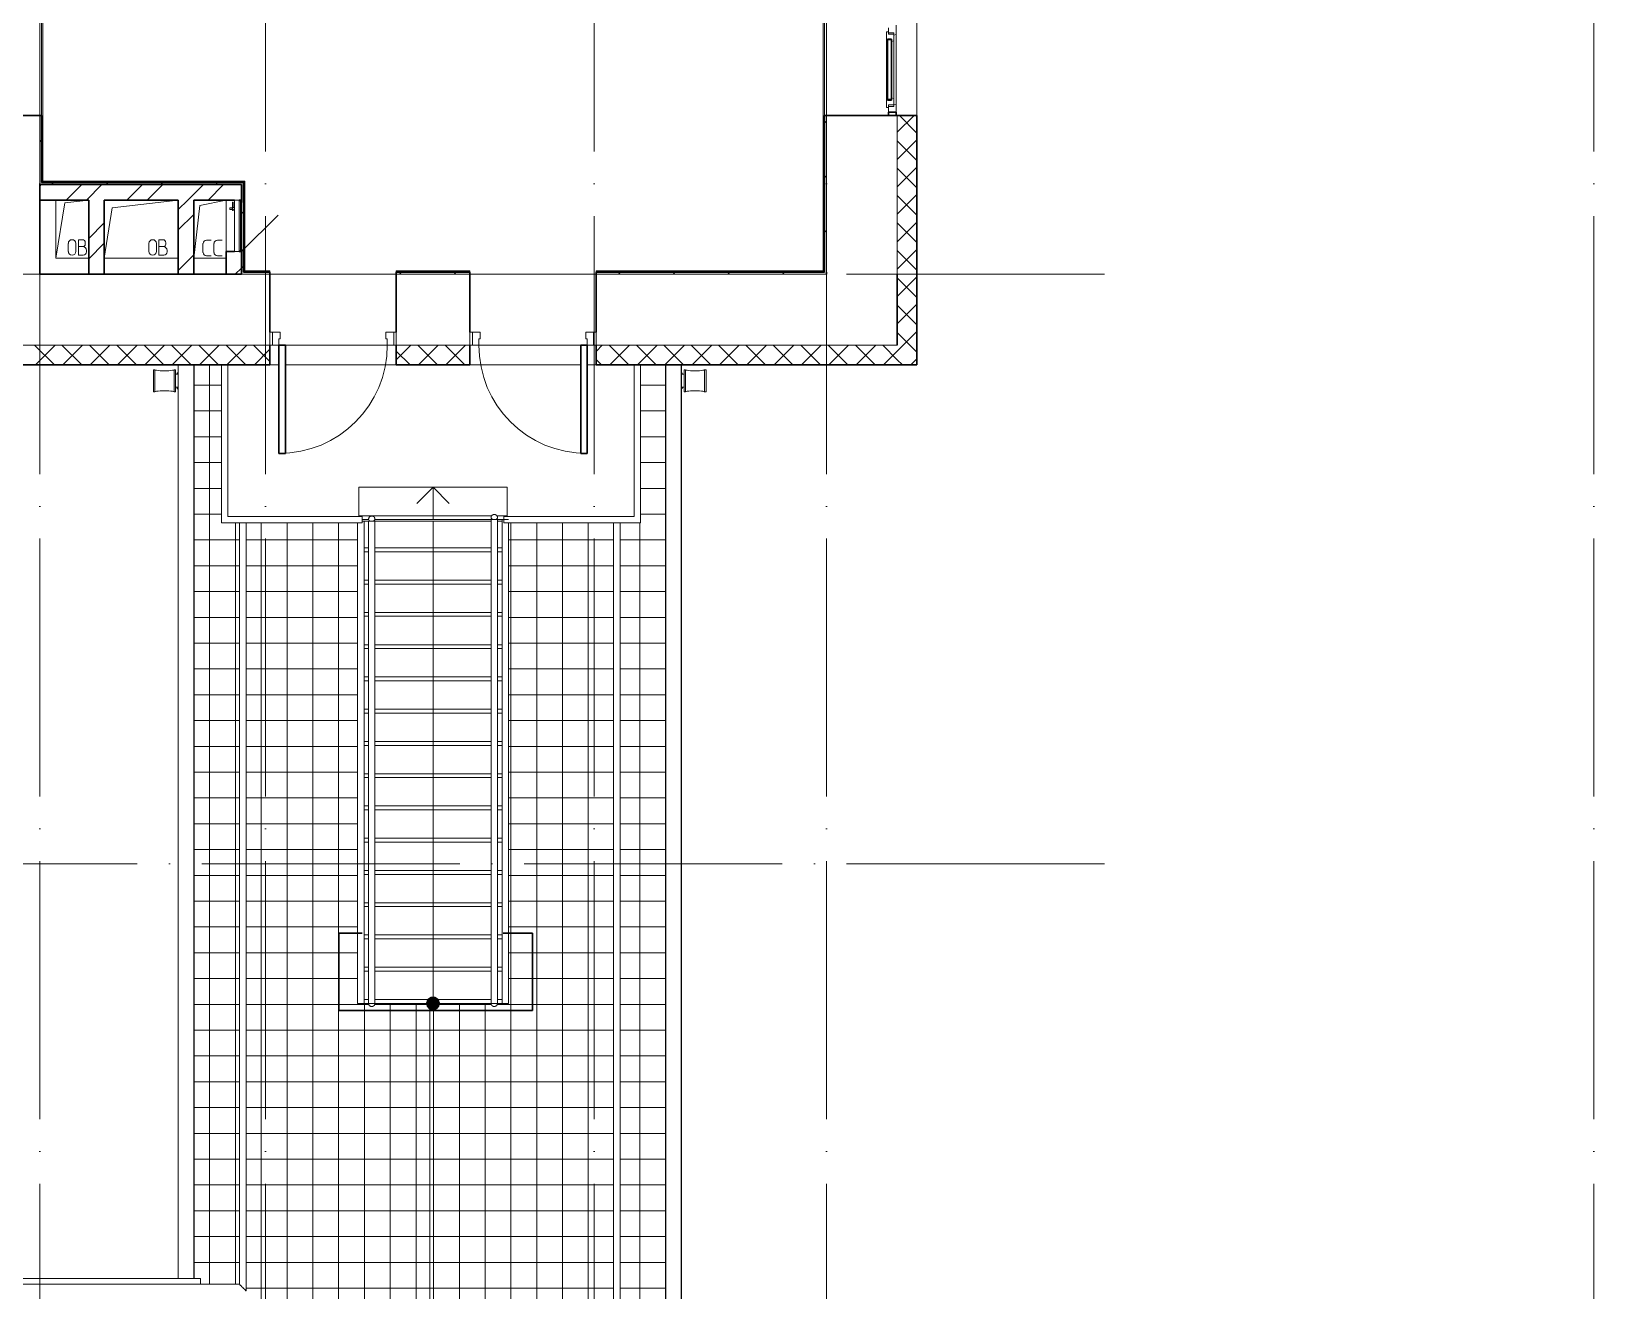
# Model space of a CAD drawing. Header units: millimetres. Extents: x -88595 to 880822, y -1054509 to -148035.
# Drawn here: x 414948 to 427063, y -258832 to -249069 of the extents above; entities that cross this region are included whole.
import ezdxf

# ---------------------------------------------------------------- set-up
doc = ezdxf.new("R2010")
doc.units = ezdxf.units.MM
doc.linetypes.add('ADSK_Линия сетки', pattern=[25, 20, -2.5, 0, -2.5])
for name, color, linetype, lineweight in [('_ Окна', 7, 'Continuous', 30), ('Двери', 7, 'Continuous', 9), ('Крыша', 7, 'Continuous', 9), ('Крыша штриховка', 7, 'Continuous', 9), ('Лестницы', 7, 'Continuous', 9), ('Линии', 7, 'Continuous', 9), ('Обобщенные модели', 7, 'Continuous', 18), ('Оборудование', 7, 'Continuous', 18), ('Ограждение', 7, 'Continuous', 9), ('Окна', 7, 'Continuous', 9), ('Оси', 7, 'Continuous', 9), ('Перекрытие', 7, 'Continuous', 18), ('Стены внутренние', 7, 'Continuous', 18), ('Стены наружные', 7, 'Continuous', 18), ('Стены штриховка', 7, 'Continuous', 9), ('Стрелки вверх', 7, 'Continuous', 18)]:
    doc.layers.add(name, color=color, linetype=linetype, lineweight=lineweight)

# ---------------------------------------------------------------- blocks, each defined once
blk = doc.blocks.new('3 этаж')
at = {"layer": 'Стрелки вверх'}
h = blk.add_hatch(color=256, dxfattribs=at)
edge = h.paths.add_edge_path()
edge.add_arc((429944, 669822), 50, 0, 360)
blk.add_hatch(color=256, dxfattribs=at).paths.add_polyline_path([(429944, 669772), (429971, 669780), (429989, 669801), (429993, 669829), (429982, 669855), (429958, 669870), (429930, 669870), (429906, 669855), (429894, 669829), (429898, 669801), (429917, 669780)])
at = {"lineweight": 18}
for p, q in [((428089, 675599), (428136, 676007)), ((428339, 676049), (428136, 676007)), ((428339, 676049), (428339, 675649)), ((428160, 675711), (428160, 675643)), ((428223, 675737), (428187, 675737)), ((428245, 675711), (428245, 675643)), ((428308, 675737), (428272, 675737)), ((428339, 675599), (428089, 675599)), ((428223, 675617), (428187, 675617)), ((428308, 675617), (428272, 675617))]:
    blk.add_line(p, q, dxfattribs=at)
for centre, start, end in [((428187, 675711), 90, 180), ((428272, 675711), 90, 180), ((428187, 675643), 180, 270), ((428272, 675643), 180, 270)]:
    blk.add_arc(centre, 26.1, start, end, dxfattribs=at)
at = {"layer": '_ Окна', "lineweight": 18}
for p, q in [((433534, 677332), (433534, 677405)), ((433476, 677354), (433459, 677354)), ((433459, 677354), (433459, 677298)), ((433459, 677298), (433460, 677297)), ((433460, 677297), (433459, 677296)), ((433459, 677296), (433459, 677281)), ((433459, 677281), (433468, 677279)), ((433468, 677279), (433468, 677297)), ((433468, 677297), (433500, 677297)), ((433476, 677384), (433476, 677354)), ((433476, 677334), (433476, 677354)), ((433476, 677346), (433517, 677346)), ((433517, 677334), (433476, 677334)), ((433500, 677297), (433500, 677279)), ((433500, 677279), (433517, 677283)), ((433517, 677346), (433517, 677334)), ((433517, 677283), (433517, 677334)), ((433517, 677328), (433534, 677332)), ((433468, 676842), (433459, 676839)), ((433459, 676839), (433459, 676825)), ((433459, 676825), (433460, 676824)), ((433460, 676824), (433459, 676823)), ((433459, 676823), (433459, 676767)), ((433468, 676824), (433468, 676842)), ((433500, 676824), (433468, 676824)), ((433476, 676787), (433517, 676787)), ((433476, 676767), (433476, 676787)), ((433517, 676837), (433500, 676842)), ((433500, 676842), (433500, 676824)), ((433517, 676787), (433517, 676837)), ((433534, 676788), (433517, 676793)), ((433517, 676787), (433517, 676775)), ((433534, 676729), (433534, 676788)), ((433459, 676767), (433476, 676767)), ((433517, 676775), (433476, 676775)), ((433476, 676767), (433476, 676729)), ((433476, 676729), (433534, 676729))]:
    blk.add_line(p, q, dxfattribs=at)
at = {"layer": '_ Окна'}
for p, q in [((433500, 677297), (433468, 677297)), ((433468, 677297), (433468, 677294)), ((433500, 677294), (433468, 677294)), ((433468, 677294), (433468, 676827)), ((433468, 677294), (433500, 677294)), ((433500, 677294), (433500, 677297)), ((433500, 676827), (433500, 677294)), ((433468, 676827), (433500, 676827)), ((433500, 676827), (433468, 676827)), ((433468, 676827), (433468, 676824)), ((433468, 676824), (433500, 676824)), ((433500, 676824), (433500, 676827)), ((433476, 676729), (433476, 676704)), ((433534, 676729), (433476, 676729)), ((433534, 676704), (433534, 676729))]:
    blk.add_line(p, q, dxfattribs=at)
at = {"layer": 'Двери'}
for p, q in [((428699, 675024), (428679, 675024)), ((428679, 675024), (428679, 674924)), ((428699, 675024), (428699, 674924)), ((428759, 675024), (428699, 675024)), ((428699, 674924), (428699, 675024)), ((428749, 674924), (428749, 674974)), ((428749, 674974), (428759, 674974)), ((428759, 674974), (428759, 675024)), ((429639, 675024), (429579, 675024)), ((429579, 675024), (429579, 674974)), ((429579, 674974), (429589, 674974)), ((429589, 674974), (429589, 674924)), ((429639, 674924), (429639, 675024)), ((429639, 675024), (429639, 674924)), ((429659, 675024), (429639, 675024)), ((429659, 674924), (429659, 675024)), ((430229, 675024), (430249, 675024)), ((430229, 674924), (430229, 675024)), ((430249, 674924), (430249, 675024)), ((430249, 675024), (430309, 675024)), ((430249, 675024), (430249, 674924)), ((430299, 674974), (430299, 674924)), ((430309, 674974), (430299, 674974)), ((430309, 675024), (430309, 674974)), ((431129, 675024), (431189, 675024)), ((431129, 674974), (431129, 675024)), ((431139, 674974), (431129, 674974)), ((431139, 674924), (431139, 674974)), ((431189, 675024), (431189, 674924)), ((431189, 674924), (431189, 675024)), ((431189, 675024), (431209, 675024)), ((431209, 675024), (431209, 674924)), ((428679, 674924), (428699, 674924)), ((428699, 674924), (428749, 674924)), ((429589, 674924), (429639, 674924)), ((429639, 674924), (429659, 674924)), ((430249, 674924), (430229, 674924)), ((430299, 674924), (430249, 674924)), ((431189, 674924), (431139, 674924)), ((431209, 674924), (431189, 674924))]:
    blk.add_line(p, q, dxfattribs=at)
at = {"layer": 'Двери', "lineweight": 30}
for p, q in [((428799, 674924), (428749, 674924)), ((428749, 674924), (428749, 674084)), ((428799, 674084), (428799, 674924)), ((431089, 674084), (431089, 674924)), ((431089, 674924), (431139, 674924)), ((431139, 674924), (431139, 674084)), ((428749, 674084), (428799, 674084)), ((431139, 674084), (431089, 674084))]:
    blk.add_line(p, q, dxfattribs=at)
at = {"layer": 'Двери'}
for centre, start, end in [((428749, 674924), 270, 0), ((431139, 674924), 180, 270)]:
    blk.add_arc(centre, 840, start, end, dxfattribs=at)
at = {"layer": 'Крыша'}
for p, q in [((427967, 674772), (427967, 667689)), ((427969, 667689), (427969, 674772)), ((428090, 667689), (428090, 674772)), ((428092, 667689), (428092, 674772)), ((431746, 674772), (431746, 664076)), ((431748, 674772), (431748, 664078)), ((431869, 674772), (431869, 664199)), ((431871, 664201), (431871, 674772)), ((429919, 659081), (429919, 669822))]:
    blk.add_line(p, q, dxfattribs=at)
at = {"layer": 'Крыша штриховка', "linetype": 'Continuous'}
for p, q in [((428212, 674772), (428212, 667644)), ((428092, 674614), (428304, 674614)), ((431746, 674614), (431554, 674614)), ((428092, 674414), (428304, 674414)), ((431746, 674414), (431554, 674414)), ((428092, 674214), (428304, 674214)), ((431746, 674214), (431554, 674214)), ((428092, 674014), (428304, 674014)), ((431746, 674014), (431554, 674014)), ((428092, 673814), (428304, 673814)), ((431746, 673814), (431554, 673814)), ((428092, 673614), (428304, 673614)), ((428412, 673547), (428412, 667644)), ((428612, 673547), (428612, 659081)), ((428812, 673547), (428812, 659081)), ((429012, 673547), (429012, 659081)), ((429212, 673547), (429212, 659081)), ((430548, 663324), (430548, 673547)), ((430748, 663449), (430748, 673547)), ((430948, 663575), (430948, 673547)), ((431148, 663700), (431148, 673547)), ((431548, 663952), (431548, 673547)), ((431746, 673614), (431554, 673614)), ((428092, 673414), (428444, 673414)), ((428494, 673414), (429359, 673414)), ((431344, 673414), (430529, 673414)), ((431746, 673414), (431394, 673414)), ((428092, 673214), (428444, 673214)), ((428494, 673214), (429359, 673214)), ((431344, 673214), (430529, 673214)), ((431746, 673214), (431394, 673214)), ((428092, 673014), (428444, 673014)), ((428494, 673014), (429359, 673014)), ((431344, 673014), (430529, 673014)), ((431746, 673014), (431394, 673014)), ((428092, 672814), (428444, 672814)), ((428494, 672814), (429359, 672814)), ((431344, 672814), (430529, 672814)), ((431746, 672814), (431394, 672814)), ((428092, 672614), (428444, 672614)), ((428494, 672614), (429359, 672614)), ((431344, 672614), (430529, 672614)), ((431746, 672614), (431394, 672614)), ((428092, 672414), (428444, 672414)), ((428494, 672414), (429359, 672414)), ((431344, 672414), (430529, 672414)), ((431746, 672414), (431394, 672414)), ((428092, 672214), (428444, 672214)), ((428494, 672214), (429359, 672214)), ((431344, 672214), (430529, 672214)), ((431746, 672214), (431394, 672214)), ((428092, 672014), (428444, 672014)), ((428494, 672014), (429359, 672014)), ((431344, 672014), (430529, 672014)), ((431746, 672014), (431394, 672014)), ((428092, 671814), (428444, 671814)), ((428494, 671814), (429359, 671814)), ((431344, 671814), (430529, 671814)), ((431746, 671814), (431394, 671814)), ((428092, 671614), (428444, 671614)), ((428494, 671614), (429359, 671614)), ((431344, 671614), (430529, 671614)), ((431746, 671614), (431394, 671614)), ((428092, 671414), (428444, 671414)), ((428494, 671414), (429359, 671414)), ((431344, 671414), (430529, 671414)), ((431746, 671414), (431394, 671414)), ((428092, 671214), (428444, 671214)), ((428494, 671214), (429359, 671214)), ((431344, 671214), (430529, 671214)), ((431746, 671214), (431394, 671214)), ((428092, 671014), (428444, 671014)), ((428494, 671014), (429359, 671014)), ((431344, 671014), (430529, 671014)), ((431746, 671014), (431394, 671014)), ((428092, 670814), (428444, 670814)), ((428494, 670814), (429359, 670814)), ((431344, 670814), (430529, 670814)), ((431746, 670814), (431394, 670814)), ((428092, 670614), (428444, 670614)), ((428493, 670614), (429359, 670614)), ((431344, 670614), (430529, 670614)), ((431746, 670614), (431394, 670614)), ((428092, 670414), (428444, 670414)), ((428493, 670414), (429359, 670414)), ((431344, 670414), (430529, 670414)), ((431746, 670414), (431394, 670414)), ((428092, 670214), (428444, 670214)), ((428493, 670214), (429359, 670214)), ((431344, 670214), (430529, 670214)), ((431746, 670214), (431394, 670214)), ((428092, 670014), (428444, 670014)), ((428493, 670014), (429359, 670014)), ((431344, 670014), (430529, 670014)), ((431746, 670014), (431394, 670014)), ((428092, 669814), (428444, 669814)), ((428493, 669814), (429447, 669814)), ((429412, 669822), (429412, 659081)), ((429490, 669814), (429919, 669814)), ((429612, 669821), (429612, 659081)), ((429812, 669822), (429812, 659081)), ((430397, 669814), (429919, 669814)), ((429948, 662947), (429948, 669822)), ((430148, 663073), (430148, 669822)), ((430348, 663198), (430348, 669822)), ((431344, 669814), (430440, 669814)), ((431746, 669814), (431394, 669814)), ((428092, 669614), (428444, 669614)), ((428493, 669614), (429919, 669614)), ((431344, 669614), (429919, 669614)), ((431746, 669614), (431394, 669614)), ((428092, 669414), (428444, 669414)), ((428493, 669414), (429919, 669414)), ((431344, 669414), (429919, 669414)), ((431746, 669414), (431394, 669414)), ((428092, 669214), (428444, 669214)), ((428493, 669214), (429919, 669214)), ((431344, 669214), (429919, 669214)), ((431746, 669214), (431394, 669214)), ((428092, 669014), (428444, 669014)), ((428493, 669014), (429919, 669014)), ((431344, 669014), (429919, 669014)), ((431746, 669014), (431394, 669014)), ((428092, 668814), (428444, 668814)), ((428493, 668814), (429919, 668814)), ((431344, 668814), (429919, 668814)), ((431746, 668814), (431394, 668814)), ((428092, 668614), (428444, 668614)), ((428493, 668614), (429919, 668614)), ((431344, 668614), (429919, 668614)), ((431746, 668614), (431394, 668614)), ((428092, 668414), (428444, 668414)), ((428493, 668414), (429919, 668414)), ((431344, 668414), (429919, 668414)), ((431746, 668414), (431394, 668414)), ((428092, 668214), (428444, 668214)), ((428493, 668214), (429919, 668214)), ((431344, 668214), (429919, 668214)), ((431746, 668214), (431394, 668214)), ((428092, 668014), (428444, 668014)), ((428493, 668014), (429919, 668014)), ((431344, 668014), (429919, 668014)), ((431746, 668014), (431394, 668014)), ((428092, 667814), (428444, 667814)), ((428493, 667814), (429919, 667814)), ((431344, 667814), (429919, 667814)), ((431746, 667814), (431394, 667814)), ((428493, 667614), (429919, 667614)), ((431344, 667614), (429919, 667614)), ((431746, 667614), (431394, 667614))]:
    blk.add_line(p, q, dxfattribs=at)
at = {"layer": 'Лестницы'}
for p, q in [((429369, 673822), (430519, 673822)), ((429369, 673597), (429369, 673822)), ((430519, 673597), (430519, 673822)), ((429369, 673602), (430399, 673602)), ((429394, 673572), (429445, 673572)), ((429409, 673559), (429444, 673559)), ((429493, 673572), (430394, 673572)), ((429494, 673559), (430394, 673559)), ((430438, 673602), (430519, 673602)), ((430444, 673572), (430479, 673572)), ((430444, 673559), (430479, 673559)), ((429409, 673352), (429444, 673352)), ((429409, 673322), (429444, 673322)), ((429494, 673352), (430394, 673352)), ((429494, 673322), (430394, 673322)), ((430444, 673352), (430479, 673352)), ((430444, 673322), (430479, 673322)), ((429409, 673102), (429444, 673102)), ((429409, 673072), (429444, 673072)), ((429494, 673102), (430394, 673102)), ((429494, 673072), (430394, 673072)), ((430444, 673102), (430479, 673102)), ((430444, 673072), (430479, 673072)), ((429409, 672852), (429444, 672852)), ((429409, 672822), (429444, 672822)), ((429494, 672852), (430394, 672852)), ((429494, 672822), (430394, 672822)), ((430444, 672852), (430479, 672852)), ((430444, 672822), (430479, 672822)), ((429409, 672602), (429444, 672602)), ((429409, 672572), (429444, 672572)), ((429494, 672602), (430394, 672602)), ((429494, 672572), (430394, 672572)), ((430444, 672602), (430479, 672602)), ((430444, 672572), (430479, 672572)), ((429409, 672352), (429444, 672352)), ((429409, 672322), (429444, 672322)), ((429494, 672352), (430394, 672352)), ((429494, 672322), (430394, 672322)), ((430444, 672352), (430479, 672352)), ((430444, 672322), (430479, 672322)), ((429409, 672102), (429444, 672102)), ((429409, 672072), (429444, 672072)), ((429494, 672102), (430394, 672102)), ((429494, 672072), (430394, 672072)), ((430444, 672102), (430479, 672102)), ((430444, 672072), (430479, 672072)), ((429409, 671852), (429444, 671852)), ((429409, 671822), (429444, 671822)), ((429494, 671852), (430394, 671852)), ((429494, 671822), (430394, 671822)), ((430444, 671852), (430479, 671852)), ((430444, 671822), (430479, 671822)), ((429409, 671602), (429444, 671602)), ((429409, 671572), (429444, 671572)), ((429494, 671602), (430394, 671602)), ((429494, 671572), (430394, 671572)), ((430444, 671602), (430479, 671602)), ((430444, 671572), (430479, 671572)), ((429409, 671352), (429444, 671352)), ((429494, 671352), (430394, 671352)), ((430444, 671352), (430479, 671352)), ((429409, 671322), (429444, 671322)), ((429494, 671322), (430394, 671322)), ((430444, 671322), (430479, 671322)), ((429409, 671102), (429444, 671102)), ((429494, 671102), (430394, 671102)), ((430444, 671102), (430479, 671102)), ((429409, 671072), (429444, 671072)), ((429494, 671072), (430394, 671072)), ((430444, 671072), (430479, 671072)), ((429409, 670852), (429444, 670852)), ((429494, 670852), (430394, 670852)), ((430444, 670852), (430479, 670852)), ((429409, 670822), (429444, 670822)), ((429494, 670822), (430394, 670822)), ((430444, 670822), (430479, 670822)), ((429409, 670602), (429444, 670602)), ((429409, 670572), (429444, 670572)), ((429494, 670602), (430394, 670602)), ((429494, 670572), (430394, 670572)), ((430444, 670602), (430479, 670602)), ((430444, 670572), (430479, 670572)), ((429409, 670352), (429444, 670352)), ((429409, 670322), (429444, 670322)), ((429494, 670352), (430394, 670352)), ((429494, 670322), (430394, 670322)), ((430444, 670352), (430479, 670352)), ((430444, 670322), (430479, 670322)), ((429409, 670102), (429444, 670102)), ((429409, 670072), (429444, 670072)), ((429494, 670102), (430394, 670102)), ((429494, 670072), (430394, 670072)), ((430444, 670102), (430479, 670102)), ((430444, 670072), (430479, 670072)), ((429409, 669852), (429444, 669852)), ((429409, 669822), (429444, 669822)), ((429494, 669852), (430394, 669852)), ((429494, 669822), (430394, 669822)), ((430444, 669852), (430479, 669852)), ((430444, 669822), (430479, 669822))]:
    blk.add_line(p, q, dxfattribs=at)
at = {"layer": 'Линии', "lineweight": 18, "ltscale": 100}
for p, q in [((427019, 675599), (427019, 676049)), ((427019, 675599), (427088, 676027)), ((427274, 676049), (427088, 676027)), ((427394, 675599), (427457, 675989)), ((427969, 676049), (427457, 675989)), ((427116, 675650), (427116, 675713)), ((427174, 675650), (427174, 675713)), ((427224, 675741), (427194, 675741)), ((427194, 675741), (427194, 675621)), ((427247, 675708), (427247, 675718)), ((427741, 675650), (427741, 675713)), ((427799, 675650), (427799, 675713)), ((427849, 675741), (427819, 675741)), ((427819, 675741), (427819, 675621)), ((427872, 675708), (427872, 675718)), ((427274, 675599), (427019, 675599)), ((427227, 675688), (427194, 675688)), ((427194, 675621), (427231, 675621)), ((427257, 675648), (427257, 675658)), ((427969, 675599), (427394, 675599)), ((427852, 675688), (427819, 675688)), ((427819, 675621), (427856, 675621)), ((427882, 675648), (427882, 675658))]:
    blk.add_line(p, q, dxfattribs=at)
at = {"layer": 'Линии', "lineweight": 30, "ltscale": 100}
for p, q in [((429214, 670367), (429214, 669767)), ((429214, 670367), (429394, 670367)), ((430714, 670367), (430489, 670367)), ((430714, 669767), (430714, 670367)), ((429214, 669767), (430714, 669767))]:
    blk.add_line(p, q, dxfattribs=at)
at = {"layer": 'Линии', "lineweight": 18}
for centre, radius, start, end in [((427145, 675713), 28.7, 0, 180), ((427224, 675718), 23.3, 0, 90), ((427227, 675708), 20, 270, 0), ((427770, 675713), 28.7, 0, 180), ((427849, 675718), 23.3, 0, 90), ((427852, 675708), 20, 270, 0), ((427145, 675650), 28.7, 180, 0), ((427227, 675658), 30, 0, 90), ((427231, 675648), 26.7, 270, 0), ((427770, 675650), 28.7, 180, 0), ((427852, 675658), 30, 0, 90), ((427856, 675648), 26.7, 270, 0)]:
    blk.add_arc(centre, radius, start, end, dxfattribs=at)
at = {"layer": 'Обобщенные модели'}
for p, q in [((427788, 674733), (427777, 674733)), ((427777, 674733), (427777, 674563)), ((427788, 674733), (427788, 674563)), ((427936, 674563), (427936, 674733)), ((427947, 674733), (427936, 674733)), ((427947, 674563), (427947, 674733)), ((431902, 674733), (431891, 674733)), ((431891, 674733), (431891, 674563)), ((431902, 674733), (431902, 674563)), ((432050, 674563), (432050, 674733)), ((432061, 674733), (432050, 674733)), ((432061, 674563), (432061, 674733)), ((427947, 674698), (427948, 674698)), ((427967, 674698), (427947, 674698)), ((427967, 674698), (427948, 674698)), ((427963, 674710), (427961, 674710)), ((427961, 674710), (427961, 674700)), ((427961, 674698), (427961, 674700)), ((427963, 674700), (427963, 674710)), ((427963, 674700), (427963, 674698)), ((431890, 674698), (431871, 674698)), ((431891, 674698), (431871, 674698)), ((431877, 674710), (431875, 674710)), ((431875, 674710), (431875, 674700)), ((431875, 674698), (431875, 674700)), ((431877, 674700), (431877, 674710)), ((431877, 674700), (431877, 674698)), ((431890, 674698), (431891, 674698)), ((427777, 674563), (427788, 674563)), ((427936, 674563), (427947, 674563)), ((427948, 674598), (427947, 674598)), ((427947, 674598), (427967, 674598)), ((427948, 674598), (427967, 674598)), ((427961, 674596), (427961, 674598)), ((427961, 674596), (427961, 674586)), ((427961, 674586), (427963, 674586)), ((427963, 674598), (427963, 674596)), ((427963, 674586), (427963, 674596)), ((431871, 674598), (431890, 674598)), ((431871, 674598), (431891, 674598)), ((431875, 674596), (431875, 674598)), ((431875, 674596), (431875, 674586)), ((431875, 674586), (431877, 674586)), ((431877, 674598), (431877, 674596)), ((431877, 674586), (431877, 674596)), ((431891, 674598), (431890, 674598)), ((431891, 674563), (431902, 674563)), ((432050, 674563), (432061, 674563))]:
    blk.add_line(p, q, dxfattribs=at)
at = {"layer": 'Обобщенные модели', "flags": 128}
for points in [[(427936, 674733), (427932, 674731), (427923, 674729), (427911, 674727), (427896, 674726), (427880, 674725), (427862, 674725), (427844, 674725), (427827, 674726), (427813, 674727), (427801, 674729), (427792, 674731), (427788, 674733)], [(432050, 674733), (432046, 674731), (432037, 674729), (432025, 674727), (432010, 674726), (431994, 674725), (431976, 674725), (431958, 674725), (431941, 674726), (431927, 674727), (431915, 674729), (431906, 674731), (431902, 674733)], [(427788, 674563), (427792, 674565), (427801, 674567), (427813, 674568), (427827, 674570), (427844, 674570), (427862, 674571), (427880, 674570), (427896, 674570), (427911, 674568), (427923, 674567), (427932, 674565), (427936, 674563)], [(431902, 674563), (431906, 674565), (431915, 674567), (431927, 674568), (431941, 674570), (431958, 674570), (431976, 674571), (431994, 674570), (432010, 674570), (432025, 674568), (432037, 674567), (432046, 674565), (432050, 674563)]]:
    blk.add_lwpolyline(points, dxfattribs=at)
at = {"layer": 'Обобщенные модели', "extrusion": (0, 0, -1), "flags": 128}
for points in [[(-427962, 674698), (-427962, 674698), (-427961, 674698), (-427960, 674698), (-427959, 674698), (-427958, 674698), (-427957, 674698), (-427956, 674698), (-427954, 674698), (-427952, 674698), (-427950, 674698), (-427948, 674698)], [(-431891, 674698), (-431889, 674698), (-431887, 674698), (-431885, 674698), (-431883, 674698), (-431881, 674698), (-431880, 674698), (-431879, 674698), (-431878, 674698), (-431877, 674698), (-431876, 674698), (-431876, 674698), (-431876, 674698)], [(-427947, 674598), (-427949, 674598), (-427951, 674598), (-427953, 674598), (-427955, 674598), (-427956, 674598), (-427958, 674598), (-427959, 674598), (-427960, 674598), (-427961, 674598), (-427961, 674598), (-427962, 674598), (-427962, 674598)], [(-431876, 674598), (-431876, 674598), (-431877, 674598), (-431877, 674598), (-431878, 674598), (-431879, 674598), (-431881, 674598), (-431882, 674598), (-431884, 674598), (-431886, 674598), (-431888, 674598), (-431890, 674598)]]:
    blk.add_lwpolyline(points, dxfattribs=at)
at = {"layer": 'Обобщенные модели'}
for centre, start, end in [((427962, 674648), 84.4274, 105), ((431876, 674648), 75, 95.5726), ((427962, 674648), 255, 275.5726), ((431876, 674648), 264.4274, 285)]:
    blk.add_arc(centre, 52, start, end, dxfattribs=at)
at = {"layer": 'Оборудование'}
for p, q in [((428386, 675988), (428369, 675988)), ((428369, 675988), (428369, 675976)), ((428369, 675976), (428386, 675976)), ((428388, 675990), (428386, 675988)), ((428386, 675988), (428386, 675976)), ((428386, 675976), (428388, 675974)), ((428404, 675992), (428388, 675992)), ((428388, 675992), (428388, 675973)), ((428388, 675973), (428404, 675973)), ((428389, 676033), (428389, 675987)), ((428394, 676033), (428389, 676033)), ((428389, 675978), (428389, 675969)), ((428389, 675969), (428394, 675969)), ((428394, 675987), (428394, 676033)), ((428394, 675969), (428394, 675978)), ((428440, 676049), (428404, 676049)), ((428404, 676049), (428404, 675649)), ((428441, 675650), (428441, 676048)), ((428451, 676042), (428441, 676042)), ((428452, 675657), (428452, 676041)), ((428459, 676030), (428453, 676030)), ((428459, 675668), (428459, 676030)), ((428459, 675649), (428742, 675932)), ((428404, 675649), (428440, 675649)), ((428441, 675656), (428451, 675656)), ((428453, 675668), (428459, 675668))]:
    blk.add_line(p, q, dxfattribs=at)
for points, knots in [([(428441, 676048), (428441, 676048), (428441, 676048), (428441, 676048), (428441, 676048), (428441, 676049), (428441, 676049), (428441, 676049), (428440, 676049), (428440, 676049)], [0, 0, 0, 0, 0.166667, 0.25, 0.333333, 0.5, 0.666667, 0.833333, 1, 1, 1, 1]), ([(428452, 676041), (428452, 676041), (428452, 676041), (428452, 676041), (428452, 676041), (428452, 676042), (428452, 676042), (428451, 676042), (428451, 676042), (428451, 676042), (428451, 676042)], [0, 0, 0, 0, 0.166667, 0.25, 0.333333, 0.416667, 0.541667, 0.666667, 0.833333, 1, 1, 1, 1]), ([(428453, 676030), (428453, 676030), (428453, 676030), (428453, 676030), (428453, 676030), (428452, 676030), (428452, 676030), (428452, 676030), (428452, 676031), (428452, 676031), (428452, 676031), (428452, 676031), (428452, 676031)], [0, 0, 0, 0, 0.166667, 0.25, 0.333333, 0.416667, 0.5, 0.583333, 0.666667, 0.75, 0.833333, 1, 1, 1, 1]), ([(428440, 675649), (428440, 675649), (428441, 675649), (428441, 675649), (428441, 675649), (428441, 675649), (428441, 675649), (428441, 675650), (428441, 675650), (428441, 675650)], [-1, -1, -1, -1, -0.833333, -0.666667, -0.5, -0.333333, -0.25, -0.166667, 0, 0, 0, 0]), ([(428451, 675656), (428451, 675656), (428451, 675656), (428451, 675656), (428452, 675656), (428452, 675656), (428452, 675656), (428452, 675656), (428452, 675657), (428452, 675657), (428452, 675657)], [-1, -1, -1, -1, -0.833333, -0.666667, -0.541667, -0.416667, -0.333333, -0.25, -0.166667, 0, 0, 0, 0]), ([(428452, 675666), (428452, 675666), (428452, 675667), (428452, 675667), (428452, 675667), (428452, 675667), (428452, 675667), (428452, 675668), (428453, 675668), (428453, 675668), (428453, 675668), (428453, 675668), (428453, 675668)], [-1, -1, -1, -1, -0.833333, -0.75, -0.666667, -0.583333, -0.5, -0.416667, -0.333333, -0.25, -0.166667, 0, 0, 0, 0])]:
    blk.add_open_spline(points, degree=3, knots=knots, dxfattribs=at)
at = {"layer": 'Ограждение'}
for p, q in [((426919, 676194), (426919, 678729)), ((432969, 678009), (432969, 675499)), ((426919, 676194), (426909, 676184)), ((428484, 676194), (426919, 676194)), ((428484, 676194), (428474, 676184)), ((428484, 675499), (428484, 676194)), ((428474, 675489), (428484, 675499)), ((428679, 675499), (428484, 675499)), ((428679, 675499), (428679, 675489)), ((429659, 675489), (429659, 675499)), ((430229, 675499), (429659, 675499)), ((430229, 675499), (430229, 675489)), ((431209, 675489), (431209, 675499)), ((432969, 675499), (431209, 675499)), ((432969, 675499), (432979, 675489)), ((428304, 673547), (428304, 674772)), ((428354, 673597), (428354, 674772)), ((431504, 673597), (431504, 674772)), ((431554, 673547), (431554, 674772)), ((429394, 673547), (428304, 673547)), ((429394, 673597), (428354, 673597)), ((428444, 673547), (428444, 667644)), ((428494, 667594), (428494, 673547)), ((429359, 669822), (429359, 673547)), ((429394, 673597), (429394, 673547)), ((429394, 673559), (429409, 673559)), ((429409, 669822), (429409, 673559)), ((429444, 673559), (429444, 669822)), ((429444, 673559), (429494, 673559)), ((429444, 669822), (429444, 673559)), ((429494, 669822), (429494, 673559)), ((429494, 669822), (429494, 673559)), ((430394, 673572), (430394, 669822)), ((430394, 673572), (430444, 673572)), ((430394, 669822), (430394, 673572)), ((430444, 669822), (430444, 673572)), ((430444, 669822), (430444, 673572)), ((430479, 673572), (430529, 673572)), ((430479, 669822), (430479, 673572)), ((430494, 673597), (431504, 673597)), ((430494, 673547), (430494, 673597)), ((430494, 673547), (431554, 673547)), ((430529, 669822), (430529, 673547)), ((431344, 673547), (431344, 663839)), ((431394, 663839), (431394, 673547)), ((429409, 669822), (429359, 669822)), ((429444, 669822), (429494, 669822)), ((430394, 669822), (430444, 669822)), ((430529, 669822), (430479, 669822)), ((428444, 667644), (426169, 667644)), ((428494, 667594), (428493, 667595))]:
    blk.add_line(p, q, dxfattribs=at)
at = {"layer": 'Ограждение', "flags": 128}
for points in [[(429444, 673574), (429444, 673576), (429444, 673578), (429444, 673579), (429445, 673581), (429445, 673582), (429446, 673584), (429446, 673585), (429447, 673586), (429448, 673588), (429448, 673589), (429449, 673590), (429450, 673591), (429451, 673592), (429452, 673592), (429452, 673593), (429453, 673594), (429454, 673595), (429455, 673595), (429455, 673596), (429456, 673596), (429457, 673596), (429458, 673597), (429458, 673597), (429459, 673598), (429460, 673598), (429461, 673598), (429461, 673598), (429462, 673598), (429463, 673599), (429463, 673599), (429464, 673599), (429464, 673599), (429465, 673599), (429466, 673599), (429466, 673599), (429467, 673599), (429468, 673599), (429468, 673599), (429469, 673599), (429469, 673599)], [(429467, 673559), (429469, 673559), (429471, 673559)], [(429494, 673574), (429494, 673576), (429494, 673578), (429493, 673579), (429493, 673581), (429493, 673582), (429492, 673584), (429491, 673585), (429491, 673586), (429490, 673588), (429489, 673589), (429489, 673590), (429488, 673591), (429487, 673592), (429486, 673592), (429485, 673593), (429485, 673594), (429484, 673595), (429483, 673595), (429482, 673596), (429482, 673596), (429481, 673596), (429480, 673597), (429479, 673597), (429479, 673598), (429478, 673598), (429477, 673598), (429477, 673598), (429476, 673598), (429475, 673599), (429475, 673599), (429474, 673599), (429473, 673599), (429473, 673599), (429472, 673599), (429471, 673599), (429471, 673599), (429470, 673599), (429470, 673599), (429469, 673599), (429469, 673599)], [(430394, 673587), (430394, 673589), (430394, 673590), (430394, 673592), (430395, 673593), (430395, 673595), (430396, 673596), (430396, 673598), (430397, 673599), (430398, 673600), (430398, 673601), (430399, 673602), (430400, 673603), (430401, 673604), (430402, 673605), (430402, 673606), (430403, 673606), (430404, 673607), (430405, 673608), (430405, 673608), (430406, 673609), (430407, 673609), (430408, 673609), (430408, 673610), (430409, 673610), (430410, 673610), (430411, 673611), (430411, 673611), (430412, 673611), (430413, 673611), (430413, 673611), (430414, 673611), (430414, 673612), (430415, 673612), (430416, 673612), (430416, 673612), (430417, 673612), (430418, 673612), (430418, 673612), (430419, 673612), (430419, 673612)], [(430417, 673572), (430419, 673572), (430421, 673572)], [(430444, 673587), (430444, 673589), (430444, 673590), (430443, 673592), (430443, 673593), (430443, 673595), (430442, 673596), (430441, 673598), (430441, 673599), (430440, 673600), (430439, 673601), (430439, 673602), (430438, 673603), (430437, 673604), (430436, 673605), (430435, 673606), (430435, 673606), (430434, 673607), (430433, 673608), (430432, 673608), (430432, 673609), (430431, 673609), (430430, 673609), (430429, 673610), (430429, 673610), (430428, 673610), (430427, 673611), (430427, 673611), (430426, 673611), (430425, 673611), (430425, 673611), (430424, 673611), (430423, 673612), (430423, 673612), (430422, 673612), (430421, 673612), (430421, 673612), (430420, 673612), (430420, 673612), (430419, 673612), (430419, 673612)], [(429444, 669837), (429444, 669836), (429444, 669835), (429444, 669834), (429444, 669833), (429444, 669832), (429444, 669831), (429444, 669830), (429444, 669829), (429444, 669828), (429444, 669827), (429444, 669826), (429444, 669826), (429444, 669825), (429444, 669825), (429444, 669824), (429444, 669824), (429444, 669823), (429444, 669823), (429444, 669823), (429444, 669822), (429444, 669822), (429444, 669822), (429444, 669822)], [(429444, 669822), (429444, 669822), (429444, 669822), (429444, 669823), (429444, 669823), (429444, 669823), (429444, 669824), (429444, 669824), (429444, 669825), (429444, 669825)], [(429469, 669797), (429468, 669797), (429467, 669797), (429466, 669797), (429465, 669797), (429464, 669798), (429463, 669798), (429462, 669798), (429461, 669798), (429460, 669799), (429459, 669799), (429458, 669800), (429457, 669800), (429456, 669800), (429456, 669801), (429455, 669802), (429454, 669802), (429453, 669803), (429452, 669803), (429452, 669804), (429451, 669805), (429450, 669805), (429450, 669806), (429449, 669807), (429448, 669808), (429448, 669809), (429447, 669810), (429447, 669810), (429446, 669811), (429446, 669812), (429446, 669813), (429445, 669814), (429445, 669815), (429445, 669816), (429444, 669817), (429444, 669818), (429444, 669819), (429444, 669820), (429444, 669821), (429444, 669822), (429444, 669822)], [(429471, 669822), (429469, 669822), (429467, 669822)], [(429494, 669822), (429494, 669821), (429494, 669820), (429494, 669819), (429494, 669818), (429493, 669817), (429493, 669816), (429493, 669815), (429493, 669814), (429492, 669813), (429492, 669812), (429492, 669812), (429491, 669811), (429491, 669810), (429490, 669809), (429490, 669808), (429489, 669807), (429488, 669806), (429488, 669806), (429487, 669805), (429486, 669804), (429486, 669804), (429485, 669803), (429484, 669802), (429483, 669802), (429482, 669801), (429482, 669801), (429481, 669800), (429480, 669800), (429479, 669799), (429478, 669799), (429477, 669799), (429476, 669798), (429475, 669798), (429474, 669798), (429473, 669798), (429472, 669797), (429471, 669797), (429470, 669797), (429469, 669797), (429469, 669797)], [(429494, 669822), (429494, 669822), (429494, 669822), (429494, 669822), (429494, 669823), (429494, 669823), (429494, 669823), (429494, 669824), (429494, 669824), (429494, 669825), (429494, 669825), (429494, 669826), (429494, 669826), (429494, 669827), (429494, 669828), (429494, 669829), (429494, 669830), (429494, 669831), (429494, 669831), (429494, 669832), (429494, 669834), (429494, 669835), (429494, 669836), (429494, 669837), (429494, 669837)], [(429494, 669825), (429494, 669824), (429494, 669824), (429494, 669823), (429494, 669823), (429494, 669823), (429494, 669823), (429494, 669822), (429494, 669822), (429494, 669822)], [(430394, 669837), (430394, 669836), (430394, 669835), (430394, 669834), (430394, 669833), (430394, 669832), (430394, 669831), (430394, 669830), (430394, 669829), (430394, 669828), (430394, 669827), (430394, 669826), (430394, 669826), (430394, 669825), (430394, 669825), (430394, 669824), (430394, 669824), (430394, 669823), (430394, 669823), (430394, 669823), (430394, 669822), (430394, 669822), (430394, 669822), (430394, 669822)], [(430394, 669822), (430394, 669822), (430394, 669822), (430394, 669823), (430394, 669823), (430394, 669823), (430394, 669824), (430394, 669824), (430394, 669825), (430394, 669825)], [(430419, 669797), (430418, 669797), (430417, 669797), (430416, 669797), (430415, 669797), (430414, 669798), (430413, 669798), (430412, 669798), (430411, 669798), (430410, 669799), (430409, 669799), (430408, 669800), (430407, 669800), (430406, 669800), (430406, 669801), (430405, 669802), (430404, 669802), (430403, 669803), (430402, 669803), (430402, 669804), (430401, 669805), (430400, 669805), (430400, 669806), (430399, 669807), (430398, 669808), (430398, 669809), (430397, 669810), (430397, 669810), (430396, 669811), (430396, 669812), (430396, 669813), (430395, 669814), (430395, 669815), (430395, 669816), (430394, 669817), (430394, 669818), (430394, 669819), (430394, 669820), (430394, 669821), (430394, 669822), (430394, 669822)], [(430421, 669822), (430419, 669822), (430417, 669822)], [(430444, 669822), (430444, 669821), (430444, 669820), (430444, 669819), (430444, 669818), (430443, 669817), (430443, 669816), (430443, 669815), (430443, 669814), (430442, 669813), (430442, 669812), (430442, 669812), (430441, 669811), (430441, 669810), (430440, 669809), (430440, 669808), (430439, 669807), (430438, 669806), (430438, 669806), (430437, 669805), (430436, 669804), (430436, 669804), (430435, 669803), (430434, 669802), (430433, 669802), (430432, 669801), (430432, 669801), (430431, 669800), (430430, 669800), (430429, 669799), (430428, 669799), (430427, 669799), (430426, 669798), (430425, 669798), (430424, 669798), (430423, 669798), (430422, 669797), (430421, 669797), (430420, 669797), (430419, 669797), (430419, 669797)], [(430444, 669822), (430444, 669822), (430444, 669822), (430444, 669822), (430444, 669823), (430444, 669823), (430444, 669823), (430444, 669824), (430444, 669824), (430444, 669825), (430444, 669825), (430444, 669826), (430444, 669826), (430444, 669827), (430444, 669828), (430444, 669829), (430444, 669830), (430444, 669831), (430444, 669831), (430444, 669832), (430444, 669834), (430444, 669835), (430444, 669836), (430444, 669837), (430444, 669837)], [(430444, 669825), (430444, 669824), (430444, 669824), (430444, 669823), (430444, 669823), (430444, 669823), (430444, 669823), (430444, 669822), (430444, 669822), (430444, 669822)], [(428469, 667619), (428462, 667625), (428456, 667631), (428451, 667636), (428447, 667640), (428445, 667643), (428444, 667644)], [(428469, 667619), (428475, 667612), (428481, 667606), (428487, 667601), (428491, 667597), (428493, 667594), (428494, 667594)]]:
    blk.add_lwpolyline(points, dxfattribs=at)
at = {"layer": 'Ограждение'}
for centre, start_param, end_param in [((429469, 673574), 2.995154, 4.712389), ((429469, 673574), 4.712389, 6.458417), ((430419, 673587), 2.995154, 4.712389), ((430419, 673587), 4.712389, 6.458417), ((429469, 669837), 4.637809, 4.712389), ((429469, 669837), 4.712389, 4.786969), ((430419, 669837), 4.637809, 4.712389), ((430419, 669837), 4.712389, 4.786969)]:
    blk.add_ellipse(centre, major_axis=(25, 0), ratio=0.605083, start_param=start_param, end_param=end_param, dxfattribs=at)
at = {"layer": 'Окна'}
for p, q in [((433459, 677298), (433459, 677296)), ((433459, 677281), (433459, 676839)), ((433517, 676837), (433517, 677283)), ((433534, 676788), (433534, 677332)), ((433459, 676825), (433459, 676823))]:
    blk.add_line(p, q, dxfattribs=at)
at = {"layer": 'Оси', "linetype": 'ADSK_Линия сетки', "ltscale": 100}
for p, q in [((426894, 695925), (426894, 629948)), ((428644, 695925), (428644, 629948)), ((431194, 695925), (431194, 629948)), ((432994, 695925), (432994, 629948)), ((438944, 695925), (438944, 631218)), ((435151, 675474), (389072, 675474)), ((435151, 670904), (389072, 670904))]:
    blk.add_line(p, q, dxfattribs=at)
at = {"layer": 'Перекрытие', "color": 49, "true_color": 0x464646}
for p, q in [((427019, 675599), (427019, 676049)), ((427274, 675599), (427019, 675599)), ((427394, 675599), (427969, 675599)), ((428339, 675599), (428089, 675599)), ((428141, 667689), (426124, 667689)), ((428141, 667643), (428141, 667689))]:
    blk.add_line(p, q, dxfattribs=at)
at = {"layer": 'Стены внутренние'}
for p, q in [((433696, 678034), (433696, 676704)), ((426894, 676169), (426894, 676704)), ((432994, 676704), (432994, 675489)), ((433544, 675474), (433544, 676704)), ((428679, 675474), (429659, 675474)), ((431209, 675474), (430229, 675474)), ((428679, 674924), (426344, 674924)), ((429589, 674924), (428800, 674924)), ((429659, 674924), (430229, 674924)), ((430299, 674924), (431089, 674924)), ((433544, 674924), (431209, 674924)), ((428749, 674772), (428679, 674772)), ((429659, 674772), (428800, 674772)), ((431089, 674772), (430229, 674772)), ((431209, 674772), (431139, 674772))]:
    blk.add_line(p, q, dxfattribs=at)
at = {"layer": 'Стены внутренние', "lineweight": 30}
for p, q in [((426894, 676704), (426192, 676704)), ((432994, 676704), (433696, 676704)), ((433696, 674772), (433696, 676704)), ((426894, 676049), (426894, 675474)), ((427274, 675474), (426894, 675474)), ((427969, 675474), (427394, 675474)), ((428339, 675474), (428089, 675474)), ((428679, 675024), (428679, 675474)), ((429659, 675024), (429659, 675474)), ((430229, 675024), (430229, 675474)), ((431209, 675024), (431209, 675474)), ((432994, 675489), (432994, 675474)), ((433544, 674924), (433544, 675474)), ((428679, 674772), (428679, 674924)), ((429659, 674772), (429659, 674924)), ((430229, 674772), (430229, 674924)), ((431209, 674772), (431209, 674924)), ((426192, 674772), (428679, 674772)), ((430229, 674772), (429659, 674772)), ((433696, 674772), (431209, 674772))]:
    blk.add_line(p, q, dxfattribs=at)
at = {"layer": 'Стены внутренние', "linetype": 'Continuous', "lineweight": 9}
for p, q in [((433544, 676575), (433671, 676702)), ((433694, 676570), (433560, 676704)), ((433544, 676363), (433694, 676513)), ((433694, 676358), (433544, 676508)), ((433544, 676151), (433694, 676301)), ((433694, 676146), (433544, 676296)), ((433544, 675939), (433694, 676089)), ((433694, 675934), (433544, 676084)), ((433544, 675726), (433694, 675876)), ((433694, 675722), (433544, 675872)), ((433696, 675692), (433694, 675688)), ((433544, 675514), (433694, 675664)), ((433694, 675509), (433544, 675659)), ((433544, 675302), (433694, 675452)), ((433694, 675297), (433544, 675447)), ((433544, 675090), (433694, 675240)), ((433694, 675085), (433544, 675235)), ((433544, 674878), (433694, 675028)), ((433694, 674873), (433544, 675023)), ((427005, 674774), (426855, 674924)), ((426864, 674774), (427014, 674924)), ((427217, 674774), (427067, 674924)), ((427076, 674774), (427226, 674924)), ((427429, 674774), (427279, 674924)), ((427288, 674774), (427438, 674924)), ((427641, 674774), (427491, 674924)), ((427500, 674774), (427650, 674924)), ((427853, 674774), (427703, 674924)), ((427712, 674774), (427862, 674924)), ((428066, 674774), (427916, 674924)), ((427924, 674774), (428074, 674924)), ((428278, 674774), (428128, 674924)), ((428136, 674774), (428286, 674924)), ((428490, 674774), (428340, 674924)), ((428349, 674774), (428499, 674924)), ((428677, 674799), (428552, 674924)), ((428561, 674774), (428677, 674890)), ((429661, 674813), (429771, 674924)), ((429763, 674774), (429661, 674876)), ((429975, 674774), (429825, 674924)), ((429834, 674774), (429984, 674924)), ((430187, 674774), (430037, 674924)), ((430046, 674774), (430196, 674924)), ((431211, 674878), (431256, 674924)), ((431460, 674774), (431310, 674924)), ((431318, 674774), (431468, 674924)), ((431672, 674774), (431522, 674924)), ((431531, 674774), (431681, 674924)), ((431884, 674774), (431734, 674924)), ((431743, 674774), (431893, 674924)), ((432096, 674774), (431946, 674924)), ((431955, 674774), (432105, 674924)), ((432308, 674774), (432158, 674924)), ((432167, 674774), (432317, 674924)), ((432520, 674774), (432370, 674924)), ((432379, 674774), (432529, 674924)), ((432732, 674774), (432582, 674924)), ((432591, 674774), (432741, 674924)), ((432945, 674774), (432795, 674924)), ((432803, 674774), (432953, 674924)), ((433157, 674774), (433007, 674924)), ((433016, 674774), (433166, 674924)), ((433369, 674774), (433219, 674924)), ((433228, 674774), (433378, 674924)), ((433544, 674811), (433431, 674924)), ((433440, 674774), (433544, 674878)), ((433696, 674911), (433694, 674914)), ((426948, 674774), (426947, 674772)), ((427793, 674772), (427792, 674774)), ((428145, 674772), (428144, 674774)), ((428356, 674774), (428355, 674772)), ((428677, 674786), (428679, 674786)), ((431209, 674786), (431211, 674786)), ((431248, 674774), (431211, 674810)), ((432016, 674772), (432015, 674774)), ((433072, 674772), (433071, 674774)), ((433424, 674772), (433423, 674773)), ((433581, 674774), (433544, 674811)), ((433652, 674774), (433694, 674816))]:
    blk.add_line(p, q, dxfattribs=at)
at = {"layer": 'Стены наружные'}
for p, q in [((426909, 678034), (426909, 676704)), ((432979, 676704), (432979, 678019)), ((428339, 675649), (428339, 676049)), ((428459, 675474), (428679, 675474)), ((429659, 675474), (430229, 675474)), ((431209, 675474), (432994, 675474))]:
    blk.add_line(p, q, dxfattribs=at)
at = {"layer": 'Стены наружные', "lineweight": 30}
for p, q in [((426909, 676704), (426894, 676704)), ((426909, 676184), (426909, 676704)), ((432979, 675489), (432979, 676704)), ((432994, 676704), (432979, 676704)), ((426909, 676184), (428474, 676184)), ((428474, 676184), (428474, 675489)), ((426894, 676169), (428459, 676169)), ((426894, 676169), (426894, 676049)), ((428459, 676030), (428459, 676169)), ((427274, 676049), (426894, 676049)), ((427274, 675474), (427274, 676049)), ((427969, 676049), (427394, 676049)), ((427394, 676049), (427394, 675474)), ((427969, 675474), (427969, 676049)), ((428404, 676049), (428089, 676049)), ((428089, 676049), (428089, 675474)), ((428459, 676049), (428441, 676049)), ((428339, 675474), (428339, 675649)), ((428339, 675649), (428404, 675649)), ((428441, 675649), (428459, 675649)), ((428459, 675474), (428459, 675668)), ((427274, 675474), (427394, 675474)), ((427969, 675474), (428089, 675474)), ((428339, 675474), (428459, 675474)), ((428679, 675489), (428474, 675489)), ((428679, 675489), (428679, 675474)), ((430229, 675489), (429659, 675489)), ((429659, 675489), (429659, 675474)), ((430229, 675489), (430229, 675474)), ((432979, 675489), (431209, 675489)), ((431209, 675489), (431209, 675474))]:
    blk.add_line(p, q, dxfattribs=at)
at = {"layer": 'Стены наружные', "linetype": 'Continuous', "lineweight": 9}
for p, q in [((432979, 676646), (432994, 676661)), ((426894, 676501), (426909, 676516)), ((426986, 676169), (427001, 676184)), ((427410, 676169), (427425, 676184)), ((427834, 676169), (427849, 676184)), ((428259, 676169), (428274, 676184)), ((432979, 676222), (432994, 676237)), ((426894, 676157), (426905, 676169)), ((427100, 676049), (427220, 676169)), ((427257, 676049), (427377, 676169)), ((427571, 676049), (427691, 676169)), ((427728, 676049), (427848, 676169)), ((428043, 676049), (428163, 676169)), ((428200, 676049), (428320, 676169)), ((427969, 675975), (428043, 676049)), ((427969, 675818), (428089, 675938)), ((428459, 675945), (428474, 675960)), ((427274, 675752), (427394, 675872)), ((432979, 675798), (432994, 675813)), ((427274, 675594), (427394, 675714)), ((427969, 675504), (428089, 675624)), ((428411, 675474), (428459, 675522)), ((428459, 675521), (428474, 675536)), ((429685, 675474), (429700, 675489)), ((430109, 675474), (430124, 675489)), ((431382, 675474), (431397, 675489)), ((431806, 675474), (431821, 675489)), ((432231, 675474), (432246, 675489)), ((432655, 675474), (432670, 675489))]:
    blk.add_line(p, q, dxfattribs=at)
at = {"layer": 'Стены штриховка'}
for p, q in [((433620, 676704), (433620, 676702)), ((433620, 676702), (433694, 676702)), ((433694, 676702), (433694, 674772)), ((428677, 674924), (428677, 674774)), ((429661, 674774), (429661, 674924)), ((430227, 674924), (430227, 674774)), ((431211, 674774), (431211, 674924)), ((428677, 674774), (426192, 674774)), ((430227, 674774), (429661, 674774)), ((433696, 674774), (431211, 674774))]:
    blk.add_line(p, q, dxfattribs=at)
at = {"layer": 'Стрелки вверх'}
for p, q in [((429944, 673822), (429819, 673697)), ((429944, 673572), (429944, 673822)), ((429944, 673822), (430069, 673697)), ((429944, 673322), (429944, 673559)), ((429944, 673072), (429944, 673322)), ((429944, 672822), (429944, 673072)), ((429944, 672572), (429944, 672822)), ((429944, 672322), (429944, 672572)), ((429944, 672072), (429944, 672322)), ((429944, 671822), (429944, 672072)), ((429944, 671572), (429944, 671822)), ((429944, 671322), (429944, 671572)), ((429944, 671072), (429944, 671322)), ((429944, 670822), (429944, 671072)), ((429944, 670572), (429944, 670822)), ((429944, 670322), (429944, 670572)), ((429944, 670072), (429944, 670322)), ((429944, 669822), (429944, 670072)), ((429906, 669855), (429894, 669829)), ((429894, 669829), (429898, 669801)), ((429898, 669801), (429917, 669780)), ((429930, 669870), (429906, 669855)), ((429917, 669780), (429944, 669772)), ((429958, 669870), (429930, 669870)), ((429944, 669772), (429971, 669780)), ((429982, 669855), (429958, 669870)), ((429971, 669780), (429989, 669801)), ((429993, 669829), (429982, 669855)), ((429989, 669801), (429993, 669829))]:
    blk.add_line(p, q, dxfattribs=at)
blk.add_circle((429944, 669822), 50, dxfattribs=at)

msp = doc.modelspace()

# ---------------------------------------------------------------- block references
at = {"layer": 'Оборудование', "color": 5, "true_color": 0x0000ff}
msp.add_blockref('3 этаж', (-11881, -926426), dxfattribs=at)

doc.saveas('drawing.dxf')
